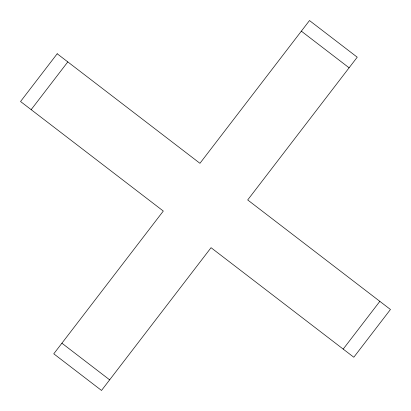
<?xml version="1.0" encoding="UTF-8"?>
<svg xmlns="http://www.w3.org/2000/svg" width="411" height="411" viewBox="0 0 411 411"><rect width="100%" height="100%" fill="white"/><g stroke="black" fill="none" stroke-linecap="round" stroke-linejoin="round"><path stroke-width="0.62" d="M31.159 109.655L67.8 61.907M343.2 349.093L379.841 301.345M301.345 31.159L349.093 67.8M61.907 343.2L109.655 379.841M57.191 53.764L20.55 101.512L163.306 211.054L53.764 353.809L101.512 390.45L211.054 247.694L353.809 357.236L390.45 309.488L247.694 199.946L357.236 57.191L309.488 20.55L199.946 163.306L57.191 53.764"/></g></svg>
